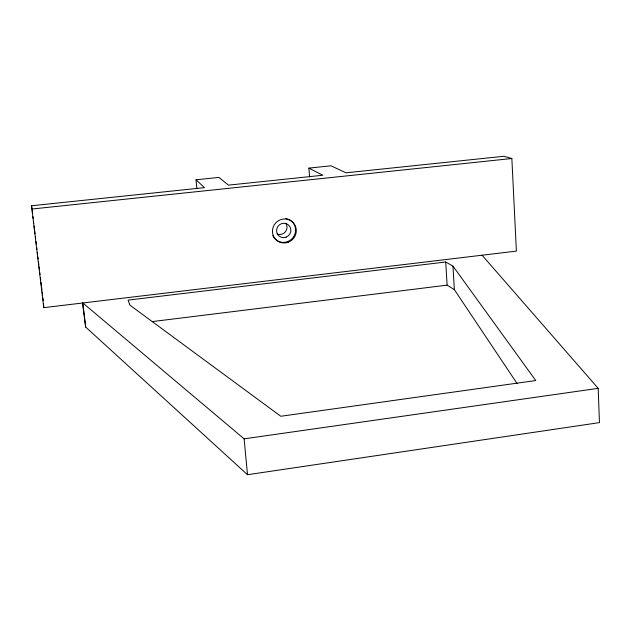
<?xml version="1.0" encoding="UTF-8"?>
<svg xmlns="http://www.w3.org/2000/svg" width="631" height="631" viewBox="0 0 631 631"><rect width="100%" height="100%" fill="white"/><g stroke="black" fill="none" stroke-linecap="round" stroke-linejoin="round"><path stroke-width="0.95" d="M82.456 302.825L85.666 327.039L247.502 474.717L599.45 422.612L598.18 388.341L482.076 255.216M85.666 327.039L82.842 302.975L244.126 438.845L598.18 388.341M152.229 321.589L447.111 285.149L454.352 289.653L517.12 383.585M445.723 261.991L128.093 300.111L129.891 305.128L280.795 416.263L535.758 380.548L452.963 266.116L445.723 261.991L447.111 285.149M308.882 168.106L322.812 175.244L228.469 185.128L218.894 177.421L196.02 179.788L204.468 187.644L31.55 205.753L43.76 307.652L516.395 251.106L511.851 158.515L503.79 156.283L345.985 172.815L331.015 165.819L308.882 168.106L309.592 176.948M31.597 209.058L511.851 158.515M31.55 205.753L31.905 208.664M32.149 210.604L32.504 213.507M32.867 216.417L33.104 218.358M33.459 221.26L33.703 223.2M34.058 226.103L34.421 229.014M34.658 230.954L35.013 233.856M35.375 236.767L35.612 238.707M35.975 241.61L36.33 244.52M36.693 247.423L36.929 249.363M37.284 252.274L37.529 254.206M37.884 257.117L38.12 259.057M38.483 261.96L38.838 264.87M39.083 266.803L39.438 269.713M39.792 272.624L40.037 274.556M40.392 277.466L40.755 280.369M40.991 282.309L41.346 285.22M41.591 287.152L41.946 290.063M42.19 292.003L42.545 294.906M42.9 297.816L43.263 300.719M196.02 179.788L196.88 188.598M244.126 438.845L247.502 474.717M452.963 266.116L454.352 289.653M43.547 303.495L43.76 307.652M285.819 218.586A12.107 11.784 -51.5 0 1 293.052 237.595A12.107 11.784 -51.5 0 1 272.797 235.537M285.788 223.248A7.162 6.973 -51.5 0 1 277.025 233.935M286.135 237.138A7.264 7.067 -51.5 0 0 288.328 224.825A7.264 7.067 -51.5 0 0 276.686 229.353A7.264 7.067 -51.5 0 0 286.135 237.138M288.391 242.162A12.139 11.808 -51.4 0 0 292.09 221.599A12.139 11.808 -51.4 0 0 272.624 229.14A12.139 11.808 -51.4 0 0 288.391 242.162"/></g></svg>
